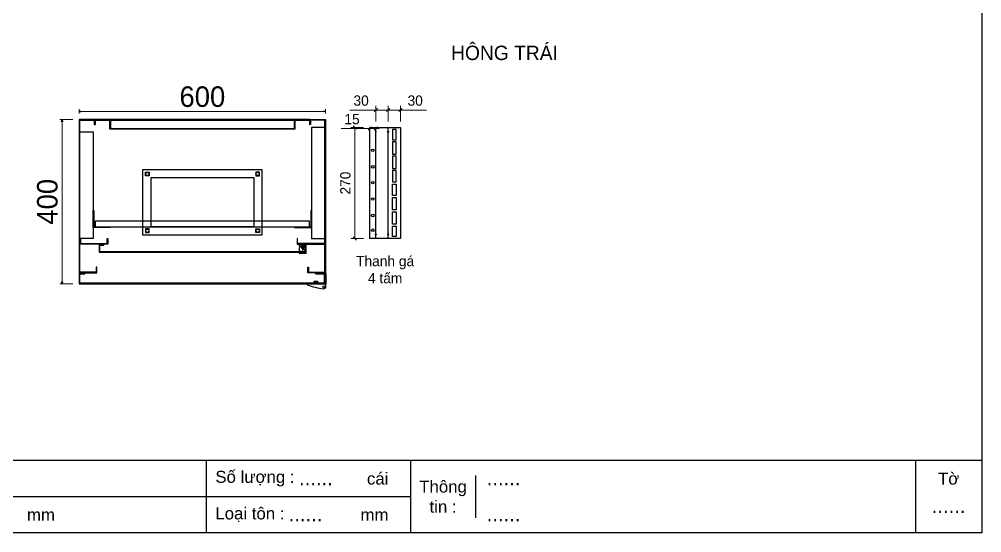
# Model space of a CAD drawing. Header units: millimetres. Extents: x 0 to 4348, y 0 to 3075.
# Drawn here: x 2005 to 4348, y 0 to 1250 of the extents above; entities that cross this region are included whole.
import ezdxf
from ezdxf.enums import TextEntityAlignment as Align

# ---------------------------------------------------------------- set-up
doc = ezdxf.new("R2010")
doc.units = ezdxf.units.MM
doc.layers.add('CNC', color=7, linetype='Continuous')
doc.layers.add('DIM', color=253, linetype='Continuous')
doc.styles.add('Arial', font='arial.ttf')
doc.styles.add('Tahoma (Input Text)', font='tahoma.ttf')
doc.dimstyles.new('CNC', dxfattribs={"dimtxt": 50, "dimasz": 5, "dimexe": 5, "dimexo": 15, "dimgap": 10, "dimtad": 1, "dimdec": 0, "dimtxsty": 'Standard', "dimblk": 'OPEN30', "dimcen": 10, "dimclrd": 5, "dimclre": 5, "dimclrt": 3, "dimazin": 3, "dimtfac": 1, "dimtdec": 0, "dimtmove": 0, "dimatfit": 3, "dimldrblk": 'ARCHTICK', "dimlwd": 9, "dimlwe": 9})
doc.dimstyles.new('Dim-25', dxfattribs={"dimtxt": 25, "dimasz": 8, "dimexe": 10, "dimexo": 15, "dimgap": 10, "dimtad": 1, "dimdec": 0, "dimtxsty": 'Standard', "dimblk": 'OBLIQUE', "dimcen": 10, "dimclrd": 5, "dimclre": 5, "dimclrt": 3, "dimazin": 3, "dimtfac": 1, "dimtdec": 0, "dimtmove": 0, "dimatfit": 3, "dimldrblk": 'OBLIQUE', "dimlwd": 9, "dimlwe": 9})

# ---------------------------------------------------------------- blocks, each defined once
blk = doc.blocks.new('khungtenAsean2')
at = {"color": 7}
for p, q in [((2970, -1980), (0, -1980)), ((1680, -1980), (1680, -2100)), ((2020, -1980), (2020, -2100)), ((2860, -1980), (2860, -2100)), ((2128.3, -2005), (2128.3, -2075)), ((2020, -2040), (0, -2040))]:
    blk.add_line(p, q, dxfattribs=at)
blk.add_lwpolyline([(0, 0), (2970, 0), (2970, -2100), (0, -2100)], close=True, dxfattribs=at)
at = {"color": 2, "char_height": 20, "style": 'Arial'}
for s, insert, width, attachment_point in [('  Số lượng :', (1680, -2010), 917.634, 4), ('cái', (1947.6, -2010), 917.634, 4), ('Tờ', (2915, -2010), 110, 5), ('Thông\\Ptin :', (2074.2, -2040), 108.311, 5), ('mm', (1382.3, -2070), 917.634, 4), ('  Loại tôn :', (1680, -2070), 917.634, 4), ('mm', (1936.9, -2070), 917.634, 4)]:
    blk.add_mtext(s, dxfattribs=dict(at, insert=insert, width=width, attachment_point=attachment_point))
at = {"color": 1, "style": 'Tahoma (Input Text)', "flags": 8}
for tag, p in [('#01', (137.1, -2021.3)), ('#03', (506.6, -2019.3)), ('#05', (1106.6, -2021.3)), ('#07', (1834.7, -2021.3)), ('#09', (2146.7, -2021.3)), ('#02', (98.5, -2081.3)), ('#04', (486.1, -2081.3)), ('#06', (1065.3, -2081.3)), ('#08', (1817.4, -2081.3)), ('#10', (2146.7, -2081.3))]:
    blk.add_attdef(tag, p, '', height=25, dxfattribs=at)
blk.add_attdef('#11', text='', height=25, dxfattribs=at).set_placement((2915, -2067.3), align=Align.CENTER)
blk = doc.blocks.new('HL044-1.3-B')
h = blk.add_hatch()
h.set_pattern_fill('ANSI31', color=1, scale=0.3, style=0)
h.set_pattern_definition([(45, (-80982.31925, -42991.2648), (-0.673519209, 0.673519209), [])])
h.paths.add_polyline_path([(-15.5, 27), (-15.5, 24), (-9.5, 24), (-9.5, 27)])
at = {"color": 1}
for p, q in [((-22, 24), (-22, 27)), ((-22, 27), (1, 27)), ((-1, 24), (-22, 24)), ((-15.5, 24), (-15.5, 27)), ((-9.5, 24), (-9.5, 27)), ((3, 25), (3, 0)), ((0, 0), (-43, 0)), ((-43, 0), (-43, -2)), ((-25, 6.5), (-25, 0)), ((-25, 6.5), (-19, 5.9)), ((-25, 5.5), (-19, 4.9)), ((-25, 4.5), (-19, 3.9)), ((-25, 3.5), (-19, 2.9)), ((-25, 2.5), (-19, 1.9)), ((-25, 1.5), (-19, 0.9)), ((-25, 0.5), (-19.7, 0)), ((-19, 6.5), (-19, 0)), ((0, 23), (0, 0)), ((0, 7.5), (3, 7.5)), ((0, 6), (3, 6)), ((3, -6.5), (3, 0))]:
    blk.add_line(p, q, dxfattribs=at)
blk.add_lwpolyline([(-26, 6.5), (-18, 6.5), (-18, 0), (-26, 0)], close=True, dxfattribs=at)
blk.add_circle((-2.3, -7), 2.55, dxfattribs=at)
for centre, radius, start, end in [((-1, 23), 1, 0, 90), ((1, 25), 2, 0, 90), ((15.4, 147.7), 160.7, 248.6705, 263.5901), ((-2.5, -6.5), 5.5, 270, 0)]:
    blk.add_arc(centre, radius, start, end, dxfattribs=at)
blk = doc.blocks.new('*D1')
at = {"color": 0, "linetype": 'ByBlock', "lineweight": -2}
for p, q in [((2107.8, 1000.9), (2109.1, 1005.9)), ((2109.1, 1005.9), (2110.4, 1000.9)), ((2109.1, 1005.9), (2109.1, 1000.9)), ((2109.1, 605.9), (2107.8, 610.9)), ((2110.4, 610.9), (2109.1, 605.9)), ((2109.1, 605.9), (2109.1, 610.9))]:
    blk.add_line(p, q, dxfattribs=at)
at = {"layer": 'Defpoints', "color": 0, "ltscale": 3, "transparency": 16777216}
for p in [(2150.8, 1005.9), (2109.1, 605.9), (2150.8, 605.9)]:
    blk.add_point(p, dxfattribs=at)
at = {"layer": 'DIM', "color": 5, "lineweight": 9, "ltscale": 3, "transparency": 16777216}
for p, q in [((2135.8, 1005.9), (2104.1, 1005.9)), ((2109.1, 1000.9), (2109.1, 610.9)), ((2135.8, 605.9), (2104.1, 605.9))]:
    blk.add_line(p, q, dxfattribs=at)
at = {"layer": 'DIM', "color": 3, "ltscale": 3, "transparency": 16777216, "insert": (2073.6, 805.9), "char_height": 50, "attachment_point": 5, "rotation": 90}
blk.add_mtext('400', dxfattribs=at)
blk = doc.blocks.new('_ArchTick')
at = {"color": 0, "const_width": 0.15}
blk.add_lwpolyline([(-0.5, -0.5), (0.5, 0.5)], dxfattribs=at)
blk = doc.blocks.new('_Open30')
at = {"color": 0, "linetype": 'ByBlock', "lineweight": -2}
for p, q in [((-1, 0.27), (0, 0)), ((0, 0), (-1, -0.27)), ((0, 0), (-1, 0))]:
    blk.add_line(p, q, dxfattribs=at)
blk = doc.blocks.new('*D2')
at = {"color": 0, "linetype": 'ByBlock', "lineweight": -2}
for p, q in [((2150.8, 1026), (2155.8, 1027.3)), ((2155.8, 1024.6), (2150.8, 1026)), ((2150.8, 1026), (2155.8, 1026)), ((2745.8, 1027.3), (2750.8, 1026)), ((2750.8, 1026), (2745.8, 1024.6)), ((2750.8, 1026), (2745.8, 1026))]:
    blk.add_line(p, q, dxfattribs=at)
at = {"layer": 'Defpoints', "color": 0, "ltscale": 3, "transparency": 16777216}
for p in [(2750.8, 1026), (2150.8, 1005.9), (2750.8, 1005.9)]:
    blk.add_point(p, dxfattribs=at)
at = {"layer": 'DIM', "color": 5, "lineweight": 9, "ltscale": 3, "transparency": 16777216}
for p, q in [((2150.8, 1020.9), (2150.8, 1031)), ((2155.8, 1026), (2745.8, 1026)), ((2750.8, 1020.9), (2750.8, 1031))]:
    blk.add_line(p, q, dxfattribs=at)
at = {"layer": 'DIM', "color": 3, "ltscale": 3, "transparency": 16777216, "insert": (2450.8, 1061.5), "char_height": 50, "attachment_point": 5}
blk.add_mtext('600', dxfattribs=at)
blk = doc.blocks.new('HL003-2-3')
h = blk.add_hatch()
h.set_pattern_fill('ANSI31', color=2, scale=0.5, style=0)
h.set_pattern_definition([(45, (8435.407, 86016.9664), (-1.122532015, 1.122532015), [])])
h.paths.add_polyline_path([(11, 10), (5, 10), (5, 0), (11, 0)])
at = {"color": 1}
for p, q in [((0, 22), (17, 22)), ((0, 20), (0, 22)), ((0, 20), (15, 20)), ((4, 18), (0, 18)), ((0, 10), (0, 18)), ((0, 10), (8, 3)), ((0, 4), (3.4, 7)), ((0, 0), (0, 4)), ((16, 0), (0, 0)), ((4, 20), (4, 18)), ((17, 3), (8, 3)), ((15, 20), (15, 3)), ((16, 3), (16, 0)), ((17, 22), (17, 3))]:
    blk.add_line(p, q, dxfattribs=at)
at = {"color": 2}
blk.add_lwpolyline([(5, 10), (11, 10), (11, 0), (5, 0)], close=True, dxfattribs=at)
at = {"color": 1}
blk.add_circle((10, 16), 3, dxfattribs=at)
blk.add_circle((10, 16), 3, dxfattribs=at)
blk = doc.blocks.new('f3daunguoc')
at = {"layer": 'CNC', "color": 2, "lineweight": -3}
blk.add_circle((0, 0), 1.5, dxfattribs=at)
blk = doc.blocks.new('f2dauxuoi')
at = {"layer": 'CNC', "color": 2, "lineweight": -3}
blk.add_circle((0, 0), 1, dxfattribs=at)
blk = doc.blocks.new('*D8')
at = {"color": 0, "linetype": 'ByBlock', "lineweight": -2}
for p, q in [((2825.9, 982.4), (2817.9, 990.4)), ((2817.9, 720.4), (2825.9, 712.4))]:
    blk.add_line(p, q, dxfattribs=at)
at = {"layer": 'Defpoints', "color": 0, "ltscale": 3, "transparency": 16777216}
for p in [(2858.2, 986.4), (2821.9, 716.4), (2858.2, 716.4)]:
    blk.add_point(p, dxfattribs=at)
at = {"layer": 'DIM', "color": 5, "lineweight": 9, "ltscale": 3, "transparency": 16777216}
for p, q in [((2843.2, 986.4), (2811.9, 986.4)), ((2821.9, 986.4), (2821.9, 716.4)), ((2843.2, 716.4), (2811.9, 716.4))]:
    blk.add_line(p, q, dxfattribs=at)
at = {"layer": 'DIM', "color": 3, "ltscale": 3, "transparency": 16777216, "insert": (2799.1, 851.4), "char_height": 25, "attachment_point": 5, "rotation": 90}
blk.add_mtext('270', dxfattribs=at)
blk = doc.blocks.new('_Oblique')
at = {"color": 0, "linetype": 'ByBlock', "lineweight": -2}
blk.add_line((-0.5, -0.5), (0.5, 0.5), dxfattribs=at)
blk = doc.blocks.new('*D9')
at = {"color": 0, "linetype": 'ByBlock', "lineweight": -2}
for p, q in [((2907.2, 1033.3), (2899.2, 1025.3)), ((2929.2, 1025.3), (2937.2, 1033.3))]:
    blk.add_line(p, q, dxfattribs=at)
at = {"layer": 'Defpoints', "color": 0, "ltscale": 3, "transparency": 16777216}
for p in [(2933.2, 1029.3), (2903.2, 986.4), (2933.2, 986.4)]:
    blk.add_point(p, dxfattribs=at)
at = {"layer": 'DIM', "color": 5, "lineweight": 9, "ltscale": 3, "transparency": 16777216}
for p, q in [((2903.2, 1001.4), (2903.2, 1039.3)), ((2933.2, 1001.4), (2933.2, 1039.3)), ((2903.2, 1029.3), (2933.2, 1029.3)), ((2933.2, 1029.3), (2996.9, 1029.3))]:
    blk.add_line(p, q, dxfattribs=at)
at = {"layer": 'DIM', "color": 3, "ltscale": 3, "transparency": 16777216, "insert": (2969, 1052.1), "char_height": 25, "attachment_point": 5}
blk.add_mtext('30', dxfattribs=at)
blk = doc.blocks.new('*D10')
at = {"color": 0, "linetype": 'ByBlock', "lineweight": -2}
for p, q in [((2877.2, 1033.3), (2869.2, 1025.3)), ((2899.2, 1025.3), (2907.2, 1033.3))]:
    blk.add_line(p, q, dxfattribs=at)
at = {"layer": 'Defpoints', "color": 0, "ltscale": 3, "transparency": 16777216}
for p in [(2873.2, 1029.3), (2873.2, 986.4), (2903.2, 986.4)]:
    blk.add_point(p, dxfattribs=at)
at = {"layer": 'DIM', "color": 5, "lineweight": 9, "ltscale": 3, "transparency": 16777216}
for p, q in [((2873.2, 1001.4), (2873.2, 1039.3)), ((2903.2, 1001.4), (2903.2, 1039.3)), ((2873.2, 1029.3), (2809.5, 1029.3)), ((2903.2, 1029.3), (2873.2, 1029.3))]:
    blk.add_line(p, q, dxfattribs=at)
at = {"layer": 'DIM', "color": 3, "ltscale": 3, "transparency": 16777216, "insert": (2837.3, 1052.1), "char_height": 25, "attachment_point": 5}
blk.add_mtext('30', dxfattribs=at)
blk = doc.blocks.new('*D11')
at = {"color": 0, "linetype": 'ByBlock', "lineweight": -2}
for p, q in [((2854.2, 980.1), (2862.2, 988.1)), ((2877.2, 988.1), (2869.2, 980.1))]:
    blk.add_line(p, q, dxfattribs=at)
at = {"layer": 'Defpoints', "color": 0, "ltscale": 3, "transparency": 16777216}
for p in [(2858.2, 986.4), (2873.2, 986.4), (2858.2, 984.1)]:
    blk.add_point(p, dxfattribs=at)
at = {"layer": 'DIM', "color": 5, "lineweight": 9, "ltscale": 3, "transparency": 16777216}
for p, q in [((2858.2, 984.1), (2788.5, 984.1)), ((2873.2, 984.1), (2858.2, 984.1)), ((2858.2, 971.4), (2858.2, 974.1)), ((2873.2, 984.1), (2881.2, 984.1)), ((2873.2, 971.4), (2873.2, 974.1))]:
    blk.add_line(p, q, dxfattribs=at)
at = {"layer": 'DIM', "color": 3, "ltscale": 3, "transparency": 16777216, "insert": (2815.3, 1006.9), "char_height": 25, "attachment_point": 5}
blk.add_mtext('15', dxfattribs=at)

msp = doc.modelspace()

# ---------------------------------------------------------------- linework, layer by layer
at = {"color": 7}
for p, q in [((2858.2, 986.4), (2933.2, 986.4)), ((2858.2, 716.4), (2858.2, 986.4)), ((2873.2, 716.4), (2873.2, 986.4)), ((2903.2, 716.4), (2903.2, 986.4)), ((2933.2, 986.4), (2933.2, 716.4)), ((2933.2, 716.4), (2858.2, 716.4))]:
    msp.add_line(p, q, dxfattribs=at)
for points in [[(2192.3, 646.4), (2192.3, 634.4), (2152.3, 634.4), (2152.3, 1004.4), (2187.3, 1004.4), (2187.3, 994.4), (2188.8, 994.4), (2188.8, 1005.9), (2150.8, 1005.9), (2150.8, 632.9), (2193.8, 632.9), (2193.8, 646.4)], [(2190.3, 994.4), (2190.3, 1004.4), (2711.3, 1004.4), (2711.3, 994.4), (2712.8, 994.4), (2712.8, 1005.9), (2188.8, 1005.9), (2188.8, 994.4)], [(2709.3, 646.4), (2709.3, 634.4), (2749.3, 634.4), (2749.3, 1004.4), (2714.3, 1004.4), (2714.3, 994.4), (2712.8, 994.4), (2712.8, 1005.9), (2750.8, 1005.9), (2750.8, 632.9), (2707.8, 632.9), (2707.8, 646.4)], [(2305.8, 884.6), (2595.8, 884.6), (2595.8, 724.6), (2305.8, 724.6)], [(2735.3, 630.4), (2747.3, 630.4), (2747.3, 607.4), (2152.3, 607.4), (2152.3, 630.4), (2164.3, 630.4), (2164.3, 631.9), (2150.8, 631.9), (2150.8, 605.9), (2748.8, 605.9), (2748.8, 631.9), (2735.3, 631.9)]]:
    msp.add_lwpolyline(points, close=True, dxfattribs=at)
at = {"color": 1}
msp.add_lwpolyline([(2226.8, 1004.4), (2226.8, 984.4), (2674.8, 984.4), (2674.8, 1004.4), (2676.3, 1004.4), (2676.3, 982.9), (2225.3, 982.9), (2225.3, 1004.4)], close=True, dxfattribs=at)
at = {"color": 37}
for points in [[(2749.3, 986.4), (2716.3, 986.4), (2716.3, 716.4), (2749.3, 716.4)], [(2152.3, 976.4), (2185.3, 976.4), (2185.3, 716.4), (2152.3, 716.4)]]:
    msp.add_lwpolyline(points, close=True, dxfattribs=at)
at = {"color": 2}
for points in [[(2913.7, 956.7), (2922.7, 956.7), (2922.7, 981.7), (2913.7, 981.7)], [(2913.7, 921.7), (2922.7, 921.7), (2922.7, 951.7), (2913.7, 951.7)], [(2913.7, 886.7), (2922.7, 886.7), (2922.7, 916.7), (2913.7, 916.7)], [(2321.1, 869.3), (2312.1, 869.3), (2312.1, 878.3), (2321.1, 878.3)], [(2580.6, 869.3), (2589.6, 869.3), (2589.6, 878.3), (2580.6, 878.3)], [(2913.7, 854.2), (2922.7, 854.2), (2922.7, 881.7), (2913.7, 881.7)], [(2325.8, 864.6), (2575.8, 864.6), (2575.8, 744.6), (2325.8, 744.6)], [(2913.7, 848.7), (2922.7, 848.7), (2922.7, 821.2), (2913.7, 821.2)], [(2913.7, 816.2), (2922.7, 816.2), (2922.7, 786.2), (2913.7, 786.2)], [(2913.7, 781.2), (2922.7, 781.2), (2922.7, 751.2), (2913.7, 751.2)], [(2321.1, 739.8), (2312.1, 739.8), (2312.1, 730.8), (2321.1, 730.8)], [(2580.6, 739.8), (2589.6, 739.8), (2589.6, 730.8), (2580.6, 730.8)], [(2913.7, 746.2), (2922.7, 746.2), (2922.7, 721.2), (2913.7, 721.2)]]:
    msp.add_lwpolyline(points, close=True, dxfattribs=at)
at = {"color": 251}
for points in [[(2226.8, 742.9), (2185.3, 742.9), (2185.3, 784.4), (2186.8, 784.4), (2186.8, 744.4), (2226.8, 744.4)], [(2674.8, 742.9), (2716.3, 742.9), (2716.3, 784.4), (2714.8, 784.4), (2714.8, 744.4), (2674.8, 744.4)], [(2190.8, 759.4), (2710.8, 759.4), (2710.8, 744.4), (2190.8, 744.4)]]:
    msp.add_lwpolyline(points, close=True, dxfattribs=at)
at = {"color": 3}
for points in [[(2153.8, 716.4), (2153.8, 704.4), (2218.8, 704.4), (2218.8, 716.4), (2220.3, 716.4), (2220.3, 702.9), (2152.3, 702.9), (2152.3, 716.4)], [(2747.8, 716.4), (2747.8, 704.4), (2682.8, 704.4), (2682.8, 716.4), (2681.3, 716.4), (2681.3, 702.9), (2749.3, 702.9), (2749.3, 716.4)]]:
    msp.add_lwpolyline(points, close=True, dxfattribs=at)
at = {"color": 6}
msp.add_lwpolyline([(2690.3, 700.4), (2700.3, 700.4), (2700.3, 684.4), (2201.3, 684.4), (2201.3, 700.4), (2211.3, 700.4), (2211.3, 701.9), (2199.8, 701.9), (2199.8, 682.9), (2701.8, 682.9), (2701.8, 701.9), (2690.3, 701.9)], close=True, dxfattribs=at)
at = {"color": 2}
for centre in [(2865.7, 930.9), (2865.7, 890.9), (2865.7, 852.4), (2865.7, 812.4), (2865.7, 772.4), (2865.7, 736.6)]:
    msp.add_circle(centre, 3, dxfattribs=at)
at = {"color": 7}
for centre in [(2316.6, 873.8), (2585.1, 873.8), (2316.6, 735.3), (2585.1, 735.3)]:
    msp.add_circle(centre, 4, dxfattribs=at)

# ---------------------------------------------------------------- block references
ref = msp.add_blockref('khungtenAsean2', (0, 3074.6), dxfattribs=dict(at, xscale=1.464099999997415, yscale=1.464099999997415, zscale=1.464099999997415))
ref.add_attrib('#11', '......', dxfattribs={"color": 1, "height": 36.6, "style": 'Tahoma (Input Text)'}).set_placement((4267.8, 47.8), align=Align.CENTER)
ref.add_attrib('#09', '......', (3143, 115.3), dxfattribs={"color": 1, "height": 36.6, "style": 'Tahoma (Input Text)'})
ref.add_attrib('#10', '......', (3143, 27.4), dxfattribs={"color": 1, "height": 36.6, "style": 'Tahoma (Input Text)'})
ref.add_attrib('#08', '......', (2660.9, 27.4), dxfattribs={"color": 1, "height": 36.6, "style": 'Tahoma (Input Text)'})
ref.add_attrib('#07', '......', (2686.2, 115.3), dxfattribs={"color": 1, "height": 36.6, "style": 'Tahoma (Input Text)'})
at = {"lineweight": -3, "xscale": -1}
msp.add_blockref('f2dauxuoi', (2873.2, 976.4), dxfattribs=at)
at = {"lineweight": -3}
for name, p, rotation in [('f3daunguoc', (2903.2, 976.4), 270), ('f3daunguoc', (2903.2, 976.4), 270), ('f2dauxuoi', (2873.2, 726.4), 180)]:
    msp.add_blockref(name, p, dxfattribs=dict(at, rotation=rotation))
at = {"lineweight": -3, "xscale": -1, "rotation": 270}
msp.add_blockref('f3daunguoc', (2903.2, 726.4), dxfattribs=at)
at = {"xscale": -1, "rotation": 180}
msp.add_blockref('HL003-2-3', (2686.8, 702.9), dxfattribs=at)
at = {"color": 7}
msp.add_blockref('HL044-1.3-B', (2748.8, 605.9), dxfattribs=at)

# ---------------------------------------------------------------- texts
at = {"color": 2, "attachment_point": 5}
for s, insert, char_height, width in [('HÔNG TRÁI', (3186.4, 1168.2), 35, 1072), ('Thanh gá\\P4 tấm', (2895.8, 640.5), 25, 785)]:
    msp.add_mtext(s, dxfattribs=dict(at, insert=insert, char_height=char_height, width=width))

# ---------------------------------------------------------------- dimensions: what is measured, and where the dimension line sits
at = {"layer": 'DIM', "color": 2, "ltscale": 3}
dim = msp.add_linear_dim(base=(2750.8, 1026), p1=(2150.8, 1005.9), p2=(2750.8, 1005.9), dimstyle='CNC', dxfattribs=at)
dim.commit()
dim.dimension.update_dxf_attribs({"geometry": '*D2', "text_midpoint": (2450.8, 1061.5)})
at = {"layer": 'DIM', "color": 7, "ltscale": 3}
for base, p1, p2, picture, middle in [((2873.2, 1029.3), (2903.2, 986.4), (2873.2, 986.4), '*D10', (2837.3, 1052.1)), ((2933.2, 1029.3), (2903.2, 986.4), (2933.2, 986.4), '*D9', (2969, 1052.1)), ((2858.2, 984.1), (2873.2, 986.4), (2858.2, 986.4), '*D11', (2815.3, 1006.9))]:
    dim = msp.add_linear_dim(base=base, p1=p1, p2=p2, dimstyle='Dim-25', dxfattribs=at)
    dim.commit()
    dim.dimension.update_dxf_attribs({"geometry": picture, "text_midpoint": middle})
at = {"layer": 'DIM', "color": 2, "ltscale": 3}
dim = msp.add_linear_dim(base=(2109.1, 605.9), p1=(2150.8, 1005.9), p2=(2150.8, 605.9), angle=90, dimstyle='CNC', dxfattribs=at)
dim.commit()
dim.dimension.update_dxf_attribs({"geometry": '*D1', "text_midpoint": (2073.6, 805.9)})
at = {"layer": 'DIM', "color": 7, "ltscale": 3}
dim = msp.add_linear_dim(base=(2821.9, 716.4), p1=(2858.2, 986.4), p2=(2858.2, 716.4), angle=90, dimstyle='Dim-25', dxfattribs=at)
dim.commit()
dim.dimension.update_dxf_attribs({"geometry": '*D8', "text_midpoint": (2799.1, 851.4)})

doc.saveas('drawing.dxf')
